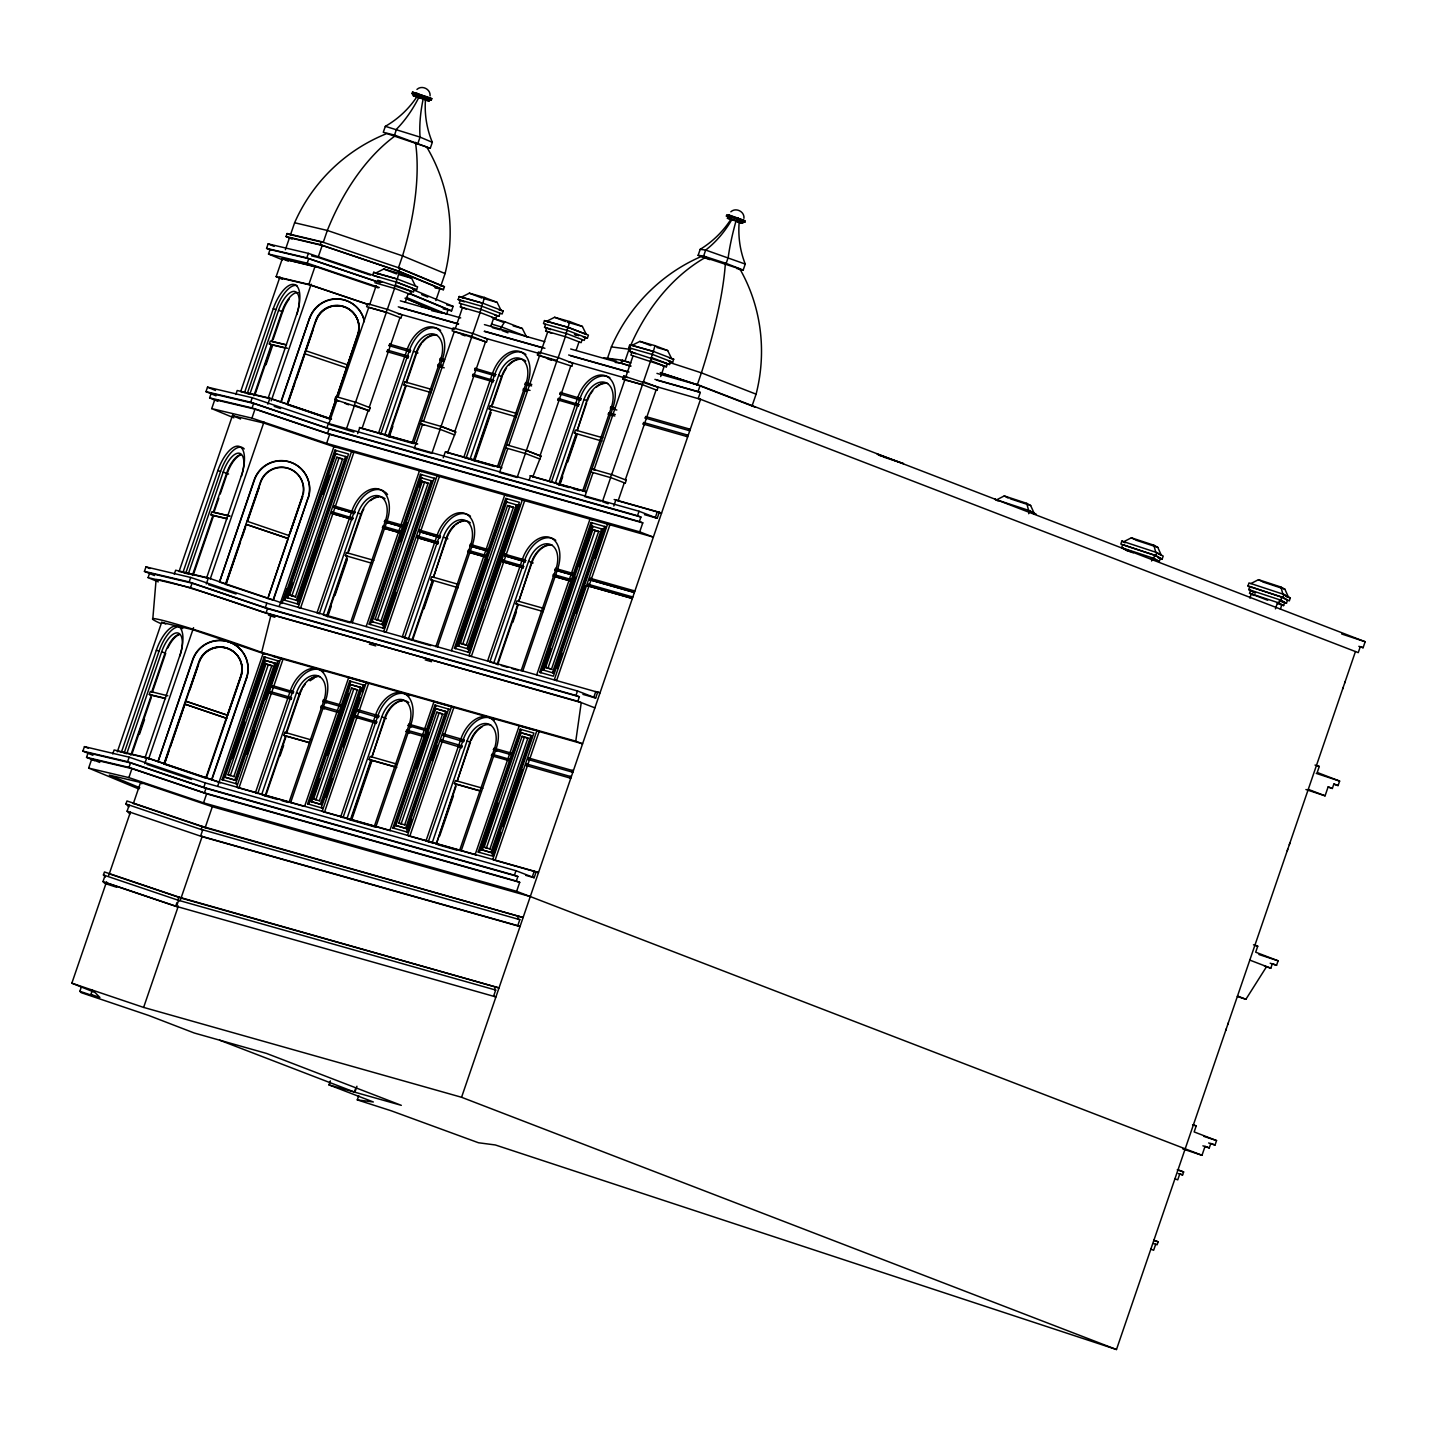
<?xml version="1.0" encoding="UTF-8"?>
<svg xmlns="http://www.w3.org/2000/svg" width="1437" height="1437" viewBox="0 0 1437 1437"><rect width="100%" height="100%" fill="white"/><g stroke="black" fill="none" stroke-linecap="round" stroke-linejoin="round"><path stroke-width="1.5" d="M152.771 619.311L156.04 580.314A95.093 4.311 18.9 0 1 262.432 611.839L581.249 702.603L575.77 741.169L582.578 743.809L537.474 731.056M575.77 741.169L261.642 652.38L271.036 614.91M398.839 273.264L397.295 279.119L375.793 273.03L383.787 269.006L398.839 273.264L411.575 278.167L415.491 286.125M484.395 297.441L482.85 303.297L461.331 297.208L469.342 293.184L484.395 297.441L497.13 302.345L501.028 310.302M568.118 327.402L569.663 321.547L554.61 317.29L546.599 321.313L568.118 327.402L586.314 334.408L582.398 326.45L569.663 321.547M654.949 345.652L653.386 351.49L631.885 345.419L639.878 341.395L654.949 345.652L667.684 350.556L671.582 358.514M92.92 755.287L82.897 751.12L84.442 746.629L129.15 757.191L205.311 782.914L515.973 870.714L534.151 877.72L536.217 871.738L538.48 872.618L495.514 860.476M154.46 575.554L144.436 571.387L145.981 566.897L190.69 577.458L266.851 603.181L577.494 690.981L595.69 697.987L597.738 692.005L600.019 692.885L280.61 602.354M215.999 395.822L205.976 391.654L207.521 387.146L252.229 397.726L328.39 423.448L639.034 511.249L657.23 518.254L659.278 512.273L661.559 513.135L618.593 500.992M86.543 757.353L88.088 752.862L130.533 762.903L205.976 788.374L517.841 876.534L516.296 881.025L204.431 792.865L129.007 767.394L86.543 757.353L94.716 760.766M148.083 577.62L149.61 573.129L192.073 583.171L267.516 608.641L579.38 696.801L577.836 701.292L265.971 613.132L190.546 587.661L148.083 577.62L158.304 581.877M209.622 397.887L211.149 393.397L253.613 403.42L329.055 428.909L640.92 517.051L639.375 521.559L327.51 433.399L252.086 407.928L209.622 397.887L217.795 401.282M88.645 768.094L91.717 759.113L131.935 768.615L206.641 793.835L519.709 882.336L516.637 891.317L203.551 802.834L128.863 777.597L88.645 768.094L138.922 789.003M211.724 408.629L214.796 399.648L255.014 409.132L329.702 434.369L642.788 522.87L639.699 531.852L326.63 443.35L251.924 418.131L211.724 408.629L233.836 417.826M270.605 250.038L266.581 248.367L268.126 243.877L308.344 253.361L379.817 277.503M282.604 259.881L268.503 254.026L270.048 249.535L308.757 258.678L376.584 281.58M292.106 239.081L286.035 236.548L287.077 233.548L321.277 241.632L399.953 268.216L444.428 286.699L443.404 289.699L434.854 287.687M112.751 753.958L114.116 749.97L146.825 757.694L219.089 782.105L536.217 871.738M174.29 574.225L175.655 570.22L208.365 577.961L282.083 603.001M235.83 394.492L237.195 390.487L269.887 398.211L331.534 419.029M282.245 279.191L276.155 276.658L282.317 258.696L315.026 266.42L378.182 287.903M285.388 249.697L289.502 237.716L322.193 245.44L397.42 270.857L439.956 288.532L435.842 300.513M290.525 234.716L294.621 222.735A168.506 167.644 -44.6 0 1 386.804 133.569L426.753 147.059A168.506 167.644 -44.6 0 1 445.075 273.551L440.979 285.55L398.444 267.857L402.558 255.876A168.506 70.611 -69.9 0 0 415.455 142.353M117.349 751.767L161.627 622.437L192.881 629.693L264.642 653.943M179.05 571.549L232.776 414.646M240.769 391.313L279.964 276.82M121.462 752.054L156.346 650.207A28.524 11.945 -69.9 0 1 177.272 626.011A28.524 11.945 -69.9 0 1 179.751 655.721L144.975 757.946M206.515 578.213L241.272 475.988A28.524 11.945 -69.9 0 0 238.811 446.278A28.524 11.945 -69.9 0 0 217.885 470.474L183.002 572.321L185.714 573.309L188.301 573.92L223.184 472.072A22.184 9.305 -69.9 0 1 239.458 453.248A22.184 9.305 -69.9 0 1 241.38 476.365M244.541 392.588L273.264 308.704A28.524 11.945 -69.9 0 1 294.19 284.508A28.524 11.945 -69.9 0 1 296.669 314.236L268.054 398.48M182.697 628.634A28.524 11.945 -69.9 0 0 159.04 651.195L124.175 753.042L126.779 753.653L161.645 651.805A22.184 9.305 -69.9 0 1 177.919 632.981A22.184 9.305 -69.9 0 1 179.841 656.098M185.714 573.309L220.579 471.462A28.524 11.945 -69.9 0 1 244.218 448.901M296.902 285.496A28.524 11.945 -69.9 0 0 275.958 309.691L247.254 393.576L249.84 394.187L278.562 310.302A22.184 9.305 -69.9 0 1 294.836 291.495A22.184 9.305 -69.9 0 1 296.758 314.613M152.017 695.472L149.304 694.484L150.346 691.484L167.86 695.813M193.744 573.579L213.556 515.739L210.844 514.751L211.868 511.752L230.082 516.063M255.301 393.792L272.006 344.988L269.312 344L270.336 341L286.52 344.826M82.897 751.12L127.606 761.682L129.15 757.191M151.693 691.987L165.021 653.045A22.184 9.305 -69.9 0 1 178.709 634.382M144.436 571.387L189.145 581.949L190.69 577.458M205.976 391.654L250.685 402.216L252.229 397.726M130.821 755.143L151.334 695.221L165.489 698.58M152.358 692.239L165.704 653.296L161.645 651.805M192.36 575.411L212.874 515.488L227.028 518.829M213.897 512.488L218.819 498.154M220.22 494.041L227.226 473.545A22.184 9.305 -69.9 0 1 240.913 454.9M253.9 395.66L271.342 344.736L285.496 348.095M273.048 339.743L282.622 311.793A22.184 9.305 -69.9 0 1 289.358 298.806M132.204 753.311L151.298 697.538M139.443 734.415L144.526 719.56M266.025 364.711L272.491 345.832M129.007 767.394L130.533 762.903M190.546 587.661L192.073 583.171M252.086 407.928L253.613 403.42M128.863 777.597L131.935 768.615M251.924 418.131L255.014 409.132M266.581 248.367L306.8 257.87L308.344 253.361M268.503 254.026L307.213 263.169L308.757 258.678M128.863 806.929L125.935 803.948L126.959 800.966L202.24 826.383L523.104 917.542L205.168 827.676L133.39 803.427M105.458 877.019L103.428 874.971L104.47 871.972L178.871 897.101L498.998 987.938L181.062 898.071L109.284 873.84M286.035 236.548L320.253 244.631L321.277 241.632M116.541 887.222L104.793 883.414L102.997 881.582L105.045 875.582M129.905 814.025L127.103 811.187L129.15 805.187M144.76 763.676L146.825 757.694M206.299 583.943L208.365 577.961M267.839 404.21L269.887 398.211M276.155 276.658L308.865 284.382L315.026 266.42M311.56 255.876L318.098 257.421L322.193 245.44M323.217 242.458L327.331 230.459A168.506 97.033 -72.9 0 1 395.48 135.617M92.363 990.219L90.926 994.422L99.907 997.458L95.04 992.518L71.85 983.177L106.572 881.761M108.745 875.42L130.444 812.049M133.336 803.588L140.575 782.464L212.335 806.714L530.271 896.58M148.55 759.149L193.564 627.682M210.251 578.913L263.977 422.011M271.234 400.815L311.164 284.185M246.661 678.084L246.445 677.869A28.524 28.381 -44.6 0 0 228.752 641.818A28.524 28.381 -44.6 0 0 192.612 659.691L157.962 761.754L192.845 659.906A28.524 28.381 -44.6 0 1 228.986 642.034A28.524 28.381 -44.6 0 1 246.661 678.084L211.796 779.95M302.506 496.627L288.029 538.444L246.176 524.307L225.878 584.446L273.335 600.199L307.985 498.136A28.524 28.381 -44.6 0 0 290.292 462.085A28.524 28.381 -44.6 0 0 254.151 479.94L219.502 582.021L225.483 584.051L260.366 482.203A22.184 22.076 -44.6 0 1 288.478 468.3A22.184 22.076 -44.6 0 1 302.219 496.34L302.668 496.789M280.826 402.055L309.53 318.188A28.524 28.381 -44.6 0 1 364.369 321.672M219.502 582.021L254.385 480.174A28.524 28.381 -44.6 0 1 290.525 462.301A28.524 28.381 -44.6 0 1 308.201 498.352M281.041 402.288L309.53 318.188M330.348 1080.893L328.983 1084.899L401.318 1105.34L266.581 1053.447L194.246 1033.005L148.765 1015.492L81.226 992.662L79.861 991.296L81.316 987.075M163.944 763.783L198.827 661.936A22.184 22.076 -44.6 0 1 226.938 648.033A22.184 22.076 -44.6 0 1 240.68 676.073L205.814 777.92M287.023 404.318L315.745 320.433A22.184 22.076 -44.6 0 1 343.856 306.53A22.184 22.076 -44.6 0 1 357.615 334.57L358.064 335.037M164.393 764.233L168.758 751.515M170.213 747.258L185.463 702.711M189.828 689.976L198.54 664.505M225.932 584.5L240.464 542.072M241.919 537.815L245.547 527.217M247.739 520.841L259.361 486.892M288.19 402.665L294.657 383.805M296.094 379.602L313.32 329.271M385.332 126.33L383.284 132.312L394.51 135.096L430.256 148.298L432.321 142.317A93.603 93.441 -23.4 0 1 425.46 99.836L416.802 96.89A93.603 93.441 -23.3 0 1 385.332 126.33L420.053 137.108L432.321 142.317M394.51 135.096L396.558 129.114A93.603 50.044 -72.7 0 0 418.868 97.411M414.521 94.662L412.006 93.585L412.527 92.094L431.801 98.65L431.28 100.159L428.208 99.387M413.227 95.686L413.73 94.177L417.52 95.111L416.999 96.62L413.227 95.686L419.065 97.86M412.006 93.585L416.604 94.734L417.125 93.243M417.359 97.429L417.862 95.938M429.555 99.566L429.034 101.057L424.921 99.315L425.424 97.806L431.28 100.159M426.771 96.513L426.25 98.021L416.604 94.734M412.311 288.621L416.568 289.825L417.592 286.825L397.133 278.958L373.674 272.311L372.65 275.311L396.271 282.101L414.467 289.106L413.425 292.106L395.247 285.101M418.005 143.089L420.053 137.108A93.603 43.433 -69.7 0 1 423.196 98.884M338.521 400.977L334.821 399.558L335.845 396.558L355.568 402.252L386.337 312.386L368.734 307.41L337.964 397.277M302.219 496.34L267.803 598.636M357.615 334.57L329.342 418.903M226.507 718.177L240.967 676.36A22.184 22.076 -44.6 0 0 227.208 648.321A22.184 22.076 -44.6 0 0 199.096 662.223L164.339 764.179L206.209 778.315L226.669 718.356L184.637 704.04L226.723 718.41M227.693 715.357L241.021 676.414A22.184 22.076 -44.6 0 0 227.28 648.374A22.184 22.076 -44.6 0 0 199.15 662.277L198.827 661.936M268.45 596.517L288.208 538.624L246.338 524.469M289.933 533.576L302.56 496.681M346.658 367.872L329.289 418.85L287.364 404.659L316.014 320.72A22.184 22.076 -44.6 0 1 344.144 306.817A22.184 22.076 -44.6 0 1 357.885 334.857L346.73 367.926L304.86 353.789M305.883 350.79L347.682 364.872L357.939 334.911A22.184 22.076 -44.6 0 0 344.197 306.871A22.184 22.076 -44.6 0 0 316.086 320.774L315.745 320.433M127.606 761.682L203.785 787.404L205.311 782.914M189.145 581.949L265.306 607.671L266.851 603.181M250.685 402.216L326.846 427.939L328.39 423.448M336.941 400.276L328.732 424.238L353.915 432.124M369.758 304.41L376.225 285.55M204.431 792.865L205.976 788.374M265.971 613.132L267.516 608.641M327.51 433.399L329.055 428.909M203.551 802.834L206.641 793.835M211.58 779.716L246.445 677.869M273.102 599.983L307.985 498.136M326.63 443.35L329.702 434.369M202.24 826.383L201.198 829.383L519.799 919.662L517.751 925.662L200.623 836.011L202.671 830.029L125.935 803.948M175.709 906.19L176.931 902.598M178.871 897.101L177.829 900.101L495.693 990.057L493.645 996.057L495.927 996.937L176.517 906.406L102.997 881.582M176.517 906.406L178.565 900.424M217.706 786.093L263.187 653.296L283.053 659.134L238.955 787.943L236.674 787.063L280.772 658.254M279.245 606.36L333.941 446.584L653.35 537.115L639.699 531.852M71.85 983.177L143.628 1007.409L178.35 906.011M180.505 899.67L202.222 836.28M205.114 827.838L212.335 806.714M281.886 603.576L286.969 588.757M264.121 656.835L265.252 657.266L223.202 780.093L222.052 779.662L264.121 656.835L278.94 661.146M283.592 599.912L334.875 450.14L348.562 454.002L297.279 603.791L298.429 604.223L283.592 599.912L284.742 600.361L336.024 450.571L334.875 450.14M225.034 777.219L265.037 660.391L274.826 663.14L275.958 663.589L235.955 780.417L225.034 777.219L235.955 780.417M286.574 597.469L335.809 453.697L346.73 456.894L297.495 600.684L286.574 597.469L287.723 597.918L292.789 583.117M443.404 289.699L398.929 271.216L399.953 268.216M232.722 758.538L245.08 722.416M250.182 707.561L265.45 662.942M323.199 494.31L329.702 475.27M397.133 278.958L396.109 281.939L416.568 289.825M374.823 282.73L394.528 288.424L387.361 309.386L367.638 303.71L366.615 306.692L386.176 312.224L387.2 309.224L401.983 314.919L400.959 317.918L399.971 317.649L369.201 407.515L370.189 407.785L369.165 410.784L334.821 399.558M396.271 282.101L394.367 288.262L410.299 294.387L411.323 291.388L377.805 280.287M272.15 665.906L268.252 664.81L230.297 775.639L228.016 774.777L265.971 663.93L271.844 665.582L233.89 776.429M289.555 595.026L336.743 457.235L342.599 458.888L295.429 596.696L289.555 595.026L295.753 597.02M346.335 429.214L354.544 405.252M291.837 595.906L339.006 458.116L342.922 459.211M234.824 779.968L274.826 663.14M277.79 660.697L235.74 783.524L236.889 783.955L222.052 779.662M247.038 754.317L255.014 731.02M265.881 699.262L278.203 663.265M299.147 602.121L320.092 540.941M357.705 433.597L359.753 427.597L362.034 428.477L368.177 410.497M271.252 693.586L270.12 693.155L270.641 691.646L288.298 696.765M273.317 687.587L272.168 687.155L272.689 685.665L293.597 691.915L292.106 693.137M349.317 518.523L331.66 513.422L332.181 511.913L353.071 518.182L351.58 519.404M351.364 512.524L333.707 507.423L334.228 505.932L355.137 512.183L353.646 513.404M388.188 352.083L387.038 351.652L387.559 350.161L405.216 355.262M390.235 346.101L389.086 345.652L389.607 344.161L407.264 349.263A28.524 18.25 -68.9 0 1 434.082 327.277A28.524 18.25 -68.9 0 1 442.452 359.214L413.73 443.099M405.306 302.057L408.18 293.669M331.66 513.422L349.155 518.362L349.676 516.853L353.071 518.182M333.707 507.423L351.203 512.362L351.724 510.871L355.137 512.183M407.264 349.263L378.542 433.148L380.823 434.028L409.527 350.143A28.524 18.25 -68.9 0 1 440.602 330.366M291.028 699.406L291.549 697.915L288.136 696.604L287.616 698.095L291.028 699.406L290.058 699.136M407.946 357.903L408.467 356.412L405.054 355.101L404.533 356.592L407.946 357.903L406.976 357.633M409.994 351.921L410.515 350.43L407.102 349.101L406.581 350.61L409.994 351.921L409.024 351.652M289.035 802.331L323.9 700.484A22.184 14.19 -68.9 0 0 317.397 675.641A22.184 14.19 -68.9 0 0 296.525 692.742L261.66 794.589L266.204 796.349M350.556 622.598L385.439 520.751A22.184 14.19 -68.9 0 0 378.937 495.909A22.184 14.19 -68.9 0 0 358.064 513.009L323.199 614.856L327.744 616.617L331.372 606.001M412.096 442.865L440.818 358.981A22.184 14.19 -68.9 0 0 434.315 334.156A22.184 14.19 -68.9 0 0 413.443 351.257L384.721 435.124L387.756 436.291M265.629 796.134L286.143 736.211L283.879 735.349L284.903 732.349L311.308 739.929M347.682 556.478L345.401 555.616L346.443 552.616L373.8 560.358M388.709 436.668L406.15 385.727L403.869 384.865L404.893 381.865L432.268 389.607M286.035 732.78L299.363 693.837A22.184 14.19 -68.9 0 1 320.235 676.737M347.574 553.047L360.903 514.105A22.184 14.19 -68.9 0 1 385.062 498.729M406.024 382.296L416.281 352.352A22.184 14.19 -68.9 0 1 437.153 335.252M286.61 732.996L299.938 694.053A22.184 14.19 -68.9 0 1 302.255 688.772M347.107 556.263L326.594 616.168L349.766 622.724M348.85 551.215L361.477 514.32A22.184 14.19 -68.9 0 1 363.795 509.039M405.575 385.511L388.134 436.435L413.407 443.584M406.599 382.529L416.856 352.568A22.184 14.19 -68.9 0 1 421.185 344.054M327.169 616.401L346.982 558.544M279.999 756.042L283.646 745.426M335.001 595.403L347.359 559.316M389.283 436.884L392.858 426.394M443.117 308.847L451.577 310.841L453.122 306.35L412.904 289.627M464.331 301.86L458.187 299.489L459.211 296.507L482.688 303.135L503.148 311.021L502.124 314.002L481.664 306.135L482.688 303.135M324.259 708.8L320.864 707.489L321.367 705.998L338.593 710.866L338.072 712.357M326.325 702.819L322.912 701.49L323.415 699.999L340.641 704.866M382.907 526.265L382.386 527.756L399.612 532.624L400.133 531.115L382.907 526.265L386.319 527.577M387.864 523.068L384.451 521.757L384.954 520.266L402.18 525.134M441.195 367.315L442.165 367.585L437.782 365.986L438.285 364.495L442.596 365.716M444.644 359.717L440.333 358.496L439.83 360.004L444.141 361.226M460.307 300.207L459.283 303.207L480.946 309.44L479.922 312.44L495.837 318.565L496.861 315.583M290.669 802.564L325.534 700.717A28.524 18.25 -68.9 0 0 317.164 668.78A28.524 18.25 -68.9 0 0 290.346 690.766L255.463 792.613L257.744 793.493L292.609 691.646A28.524 18.25 -68.9 0 1 323.684 671.869M352.209 622.832L387.074 520.984A28.524 18.25 -68.9 0 0 378.703 489.047A28.524 18.25 -68.9 0 0 351.885 511.033L317.002 612.88L319.283 613.761L354.149 511.913A28.524 18.25 -68.9 0 1 383.895 491.203M466.378 309.135L460.379 306.907L461.403 303.925M422.496 424.454L414.287 448.416L431.872 453.391L440.081 429.429L420.376 423.735L424.077 425.172M423.52 421.454L454.29 331.588L486.496 342.096L487.52 339.096L472.737 333.402L471.713 336.402L452.17 330.887L453.194 327.887L472.899 333.564L480.084 312.601L460.379 306.907M455.313 328.606L462.48 307.626M304.626 806.283L348.724 677.474L366.327 682.449L368.608 683.311L324.511 812.121L322.229 811.258L366.327 682.449M366.166 626.55L419.496 470.779L421.777 471.641M349.658 681.012L350.808 681.461L308.739 804.271L307.608 803.84L349.658 681.012L364.477 685.323L362.304 691.682M420.43 474.318L421.562 474.767L370.279 624.538L369.147 624.107L420.43 474.318L435.249 478.629L434.118 478.198L382.835 627.969L383.966 628.4L396.253 592.547M310.59 801.397L350.592 684.569L360.364 687.335L361.513 687.766L321.511 804.594L310.59 801.397L321.511 804.594M372.129 621.664L421.364 477.874L432.268 481.072L383.05 624.861L372.129 621.664L373.261 622.095M311.721 801.828L319.732 778.459M327.726 755.108L348.814 693.496M400.779 541.749L407.3 522.709M419.604 486.766L421.777 480.425M357.705 690.101L353.789 688.988L315.853 799.834L313.571 798.954L351.526 688.107L357.382 689.778L319.445 800.607M375.111 619.221L422.28 481.413L428.154 483.083L380.985 620.874L375.111 619.221L381.29 621.197M421.4 420.754L441.105 426.43L471.875 336.563M377.392 620.083L424.562 482.293L428.477 483.407M320.361 804.163L360.364 687.335M326.055 797.553L332.594 778.495M343.461 746.737L360.13 698.023M443.243 457.774L445.308 451.775L447.572 452.655L455.727 431.962L440.943 426.268L439.92 429.268L454.703 434.962M356.807 717.764L355.675 717.332L356.178 715.824L376.817 722.021L375.326 723.242M358.855 711.782L357.723 711.333L358.244 709.842L375.614 714.872A28.524 18.25 -68.9 0 1 402.432 692.885A28.524 18.25 -68.9 0 1 410.802 724.823M417.215 537.6L434.423 542.467L434.944 540.959L438.357 542.27L437.836 543.779L417.215 537.6L417.718 536.091L435.106 541.12M419.263 531.6L436.471 536.468L436.992 534.977L440.405 536.288L439.884 537.779L419.263 531.6L419.766 530.109L437.153 535.139A28.524 18.25 -68.9 0 1 463.971 513.153A28.524 18.25 -68.9 0 1 472.342 545.09L437.477 646.937M473.725 376.278L472.593 375.829L473.096 374.339L493.735 380.518L492.244 381.739M475.773 370.279L474.641 369.848L475.162 368.339L495.783 374.518L494.292 375.74M441.105 426.43L454.757 431.693L485.526 341.826M490.861 326.253L493.735 317.864M494.687 315.08L498.98 316.284L500.004 313.302M375.614 714.872L340.749 816.719L343.012 817.599L377.895 715.752A28.524 18.25 -68.9 0 1 408.952 695.957M437.153 535.139L402.27 636.986L411.503 640.13M404.551 637.866L439.417 536.019A28.524 18.25 -68.9 0 1 470.492 516.224M499.016 467.205L527.72 383.32A28.524 18.25 -68.9 0 0 519.368 351.382A28.524 18.25 -68.9 0 0 492.532 373.369L463.81 457.253L466.091 458.134L494.813 374.249A28.524 18.25 -68.9 0 1 525.87 354.472M378.344 717.512L378.865 716.021L375.452 714.71L374.949 716.201L378.344 717.512L357.723 711.333M374.303 826.437L409.168 724.589A22.184 14.19 -68.9 0 0 402.665 699.747A22.184 14.19 -68.9 0 0 381.793 716.847L346.928 818.695L349.963 819.862M408.467 638.962L443.332 537.115A22.184 14.19 -68.9 0 1 464.205 520.014A22.184 14.19 -68.9 0 1 470.707 544.857L435.842 646.704M466.091 458.134L470.007 459.229L498.711 375.362A22.184 14.19 -68.9 0 1 519.583 358.262A22.184 14.19 -68.9 0 1 526.086 383.086L497.382 466.971M350.897 820.24L371.411 760.317L369.147 759.454L370.171 756.455L396.576 764.035M412.437 640.507L432.95 580.584L430.687 579.704L431.711 576.722L458.116 584.302M491.418 409.832L489.137 408.97L490.161 405.97L517.536 413.712M491.31 406.402L501.567 376.44A22.184 14.19 -68.9 0 1 525.726 361.064M411.88 640.273L432.393 580.368M473.42 460.541L490.843 409.617M492.55 404.623L502.124 376.674L498.711 375.362M473.976 460.756L490.682 411.952M352.209 818.336L371.824 761.035M423.915 608.893L433.345 581.302M474.551 460.99L491.059 412.76M583.135 336.905L587.392 338.108L588.416 335.108L567.956 327.241L544.497 320.595L543.473 323.594L567.094 330.384L565.19 336.545L581.123 342.671L582.147 339.671M409.545 732.906L406.132 731.595L406.635 730.086L423.861 734.954M411.593 726.906L408.18 725.595L408.701 724.104L427.04 729.403M471.085 553.173L467.672 551.862L468.175 550.353L485.401 555.221M530.019 390.415L523.571 388.601L523.05 390.092L527.361 391.313M528.511 385.421L525.098 384.11L525.619 382.601L531.78 384.469M550.622 329.648L544.551 327.313L545.575 324.313M375.937 826.67L410.084 726.942M541.138 356.412L537.438 354.975L538.462 351.993L558.185 357.669L565.352 336.707L545.647 331.013L546.671 328.013M507.764 448.56L499.555 472.522L517.158 477.497L525.349 453.535L505.644 447.841M508.788 445.56L539.558 355.693L571.782 366.201L572.806 363.202L558.023 357.508L526.391 450.535L506.668 444.841M540.581 352.694L547.766 331.731M389.894 830.388L434.01 701.579L451.595 706.555L453.876 707.417L409.779 836.226L407.497 835.364L451.595 706.555M451.434 650.656L504.764 494.885L507.045 495.747M434.926 705.118L436.076 705.567L394.025 828.377L392.876 827.946L434.926 705.118L449.763 709.429M454.415 648.213L505.698 498.423L519.386 502.285L468.103 652.075L469.252 652.506L454.415 648.213L455.565 648.644L506.83 498.855L505.698 498.423M395.858 825.503L435.86 708.675L445.632 711.441L446.781 711.872L406.779 828.7L395.858 825.503L406.779 828.7M457.397 645.77L506.632 501.98L517.536 505.177L468.318 648.967L457.397 645.77L458.547 646.201L488.221 559.496M416.64 768.579L428.998 732.475M567.956 327.241L566.932 330.223L587.392 338.108M442.973 714.189L439.075 713.093L401.121 823.922L398.839 823.06L436.794 712.213L442.65 713.884L404.713 824.712M460.379 643.327L507.566 505.519L513.422 507.171L466.253 644.979L460.379 643.327L468.516 645.86M462.66 644.189L509.83 506.399L513.745 507.495M405.647 828.251L445.632 711.441M448.613 708.998L406.563 831.807L407.713 832.239L392.876 827.946M408.431 830.137L412.06 819.539M432.357 760.245L437.441 745.426M469.971 650.404L483.694 610.312M487.305 599.768L519.799 504.836M529.211 479.886L530.576 475.881L532.84 476.761L541.013 456.068L526.229 450.374L525.206 453.373L539.971 459.068M442.075 741.869L440.943 741.438L441.464 739.929L458.834 744.959M444.141 735.888L442.991 735.439L443.512 733.948L460.882 738.977A28.524 18.25 -68.9 0 1 487.718 716.991A28.524 18.25 -68.9 0 1 496.088 748.928L461.205 850.776M502.483 561.705L519.691 566.573L520.212 565.064L523.625 566.376L523.104 567.884L502.483 561.705L502.986 560.196L520.374 565.226M504.531 555.706L521.757 560.574L522.26 559.083L525.673 560.394L525.17 561.885L504.531 555.706L505.052 554.215L522.421 559.244A28.524 18.25 -68.9 0 1 549.257 537.258A28.524 18.25 -68.9 0 1 557.61 569.178L522.745 671.043M558.993 400.366L557.861 399.935L558.382 398.444L579.003 404.623L577.512 405.845M559.909 393.954L560.43 392.445L581.051 398.624L580.548 400.133L559.909 393.954L561.059 394.385M526.391 450.535L540.025 455.798L570.794 365.932L571.782 366.201M576.129 350.341L579.003 341.952M585.29 337.39L584.248 340.389L566.07 333.384M584.284 491.292L613.006 407.425A28.524 18.25 -68.9 0 0 604.636 375.488A28.524 18.25 -68.9 0 0 577.8 397.474L577.135 398.803L580.548 400.133M460.882 738.977L426.017 840.825L428.28 841.705L432.196 842.8L467.061 740.953A22.184 14.19 -68.9 0 1 487.933 723.853A22.184 14.19 -68.9 0 1 494.436 748.695L459.571 850.542M487.556 661.092L522.421 559.244M577.8 397.474L549.096 481.359L551.359 482.221L580.081 398.354A28.524 18.25 -68.9 0 1 609.827 377.644M428.28 841.705L463.163 739.839A28.524 18.25 -68.9 0 1 494.22 720.063M555.76 540.33A28.524 18.25 -68.9 0 0 524.703 560.107L489.819 661.972L493.735 663.068L528.6 561.22A22.184 14.19 -68.9 0 1 549.473 544.12A22.184 14.19 -68.9 0 1 555.975 568.962L521.11 670.81M461.564 747.617L462.085 746.108L458.672 744.797L458.169 746.306L461.564 747.617L440.943 741.438M463.63 741.618L464.133 740.127L460.72 738.816L460.217 740.306L463.63 741.618L442.991 735.439M555.275 483.335L583.997 399.45A22.184 14.19 -68.9 0 1 604.851 382.35A22.184 14.19 -68.9 0 1 611.372 407.192L582.65 491.077M456.697 784.422L454.415 783.542L455.439 780.56L482.814 788.284M498.423 662.529L518.236 604.69L515.955 603.809L516.979 600.81L544.354 608.552M559.244 484.862L576.686 433.938L574.405 433.058L575.447 430.076L602.822 437.8M497.148 664.379L517.661 604.474M576.111 433.723L558.688 484.646L569.214 487.628M586.709 402.773L577.153 430.723L586.835 400.546A22.184 14.19 -68.9 0 1 607.707 383.445M436.884 842.262L455.978 786.488M439.65 836.065L453.463 795.757M512.811 622.383L516.44 611.767M560.538 482.994L562.693 476.689M567.723 462.013L577.045 434.764M354.4 1092.084L355.765 1088.078M356.933 1086.228L354.885 1092.21L219.663 1040.19M607.294 358.873L611.39 346.892A168.506 160.693 -62.8 0 1 701.454 256.415L739.875 268.97A168.506 160.693 -62.8 0 1 756.096 394.169L751.982 406.15M1355.45 651.554L1116.477 1349.523L495.334 1144.966L478.485 1142.756L391.349 1110.837L357.274 1099.88L358.729 1095.659M615.252 362.411L621.413 363.22L622.437 360.22L630.861 362.968M620.533 360.615L624.951 361.208L629.065 349.209A168.506 123.816 -73.9 0 1 706.142 257.025M496.861 751.012L493.448 749.701L493.969 748.21L511.177 753.078M570.669 579.327L553.443 574.459L552.94 575.968L570.148 580.835M558.4 571.279L554.987 569.968L555.508 568.477L572.716 573.345M611.731 415.509L608.318 414.197L608.839 412.706L615.287 414.521M635.89 353.753L629.819 351.418L630.861 348.419M626.406 380.5L622.706 379.081L623.73 376.081L655.146 386.284M631.939 352.119L630.915 355.119L664.271 366.058L660.679 376.548M593.032 472.665L584.823 496.627L600.468 501.046M594.056 469.665L624.826 379.799L642.429 384.775L611.659 474.641L591.936 468.947L595.636 470.384M625.849 376.799L633.034 355.837M475.18 854.494L519.278 725.667L536.881 730.643L539.144 731.523L495.047 860.332L492.765 859.452L536.881 730.643M536.72 674.743L590.05 518.973L592.313 519.853M478.162 852.033L520.212 729.224L533.899 733.086L491.849 855.913L478.162 852.033L479.293 852.482L521.344 729.655L520.212 729.224M590.966 522.529L592.116 522.96L540.833 672.75L539.701 672.3L590.966 522.529L605.803 526.84L594.972 558.472M481.144 849.59L521.128 732.78L530.918 735.528L532.049 735.978L492.047 852.806L481.144 849.59L492.047 852.806M542.665 669.858L591.9 526.068L602.822 529.283L553.586 673.073L542.665 669.858L543.815 670.307L551.054 649.165M482.275 850.039L498.28 803.301M560.466 621.664L575.662 577.261M579.291 566.699L593.032 526.517L591.9 526.068M652.362 354.49L628.741 347.7L629.765 344.7L653.224 351.329L651.338 357.49L669.534 364.495L670.558 361.495M622.706 379.081L642.267 384.613L643.291 381.613L658.074 387.307L657.05 390.307L656.062 390.02L625.293 479.904L626.281 480.174L625.257 483.173L624.269 482.886L618.126 500.866L615.844 499.986L613.797 505.986M651.5 357.651L650.476 360.651L666.391 366.776L667.415 363.777L629.819 351.418M528.241 738.295L524.343 737.199L486.389 848.028L484.125 847.147L522.062 736.319L527.936 737.971L489.981 848.818M545.647 667.415L592.834 529.624L598.69 531.277L551.521 669.085L545.647 667.415L551.844 669.408M643.453 381.775L650.638 360.813M547.928 668.295L595.116 530.504L599.013 531.6M490.915 852.357L530.918 735.528M709.752 259.648L698.131 255.337L700.178 249.337A93.603 89.256 -62.8 0 0 730.876 219.394L739.175 222.106A93.603 89.256 -62.9 0 0 745.246 264.067L743.198 270.048L739.534 269.563M492.981 856.344L500.956 833.047M503.13 826.706L522.709 769.531M557.412 668.169L562.46 653.404M576.183 613.33L585.577 585.901M526.211 765.544L526.732 764.035L571.297 776.752L570.166 776.321L569.645 777.812L570.794 778.243L526.211 765.544L527.361 765.975M528.259 759.544L528.78 758.053L573.345 770.771L572.213 770.322L571.71 771.831L572.842 772.262L528.259 759.544L529.409 759.975M587.751 585.793L588.272 584.302L632.837 597.02L631.705 596.589L631.184 598.079L587.751 585.793L632.334 598.51L631.184 598.079M589.799 579.812L590.32 578.321L634.885 591.02L633.753 590.589L633.232 592.08L589.799 579.812L634.382 592.529L633.232 592.08M643.129 424.041L643.65 422.55L688.215 435.249L687.084 434.818L686.581 436.309L687.712 436.758L643.129 424.041L644.279 424.472M646.327 418.49L645.195 418.041L645.698 416.55L690.281 429.268M698.131 255.337L703.627 256.055L705.675 250.056A93.603 68.778 -73.9 0 0 731.882 219.52M668.403 361.01L672.66 362.214L673.702 359.214L653.224 351.329M727.427 218.28L727.948 216.771L729.798 217.023L729.295 218.514L727.427 218.28L730.301 219.394M729.062 215.029L726.799 214.742L726.278 216.233L728.541 216.52L729.062 215.029L745.3 220.777L744.779 222.268L742.516 221.981M743.127 221.729L742.606 223.22L736.876 220.993L737.379 219.502L744.779 222.268M738.313 218.047L737.792 219.556L728.541 216.52M203.785 787.404L514.428 875.223L515.973 870.714M265.306 607.671L575.968 695.472L577.494 690.981M326.846 427.939L637.507 515.739L639.034 511.249M743.198 270.048L726.17 263.402L728.218 257.421A93.603 20.513 -70.5 0 1 736.031 220.885M736.965 221.747L740.756 222.986L741.276 221.496M755.305 407.228L697.304 384.829L701.4 372.848A168.506 36.877 -70.5 0 0 725.362 263.312M518.541 915.8L517.518 918.782L519.799 919.662M654.895 379.368L698.041 391.565L700.088 385.583L1365.15 641.728L1363.102 647.728L1358.827 646.309M532.193 877.181L534.259 871.181M593.732 697.448L595.798 691.448M655.272 517.697L657.32 511.716M495.585 986.626L494.562 989.626L495.693 990.057M698.041 391.565L700.304 392.445L698.256 398.426L1358.252 652.632L1360.3 646.65L1363.102 647.728M689.131 428.837L688.628 430.328L689.76 430.759L645.195 418.041M143.628 1007.409L461.564 1097.275L700.537 399.306L655.056 386.23M1028.694 513.71L1029.718 510.71L994.745 499.196L997.925 500.956M1121.866 541.066L1120.842 544.066L1155.815 555.58L1162.174 559.083L1163.198 556.083L1156.857 552.58L1121.866 541.066L1125.045 542.809M1127.273 550.838L1121.632 547.731L1122.656 544.731L1154.719 555.293L1160.36 558.4L1159.336 561.4L1151.288 558.67M1151.558 561.005L1152.582 558.005L1157.521 560.717M1159.336 561.4L1153.695 558.292L1154.719 555.293M1155.815 555.58L1156.857 552.58M1247.963 585.919L1248.987 582.937L1283.977 594.451L1290.318 597.954L1289.294 600.935L1282.954 597.451L1247.963 585.919L1251.142 587.679M1254.393 592.709L1248.753 589.601L1249.777 586.601L1281.84 597.163L1287.48 600.271L1286.456 603.271L1280.439 601.277M1267.685 600.253L1249.543 593.265L1250.567 590.266M1249.903 598.133L1251.34 593.93L1254.178 595.493M1275.427 608.875L1277.583 602.57L1281.822 604.905L1280.385 609.108M1283.618 605.588L1278.679 602.857L1279.72 599.876L1284.642 602.588L1283.618 605.588L1277.385 603.522M1286.456 603.271L1280.816 600.163L1281.84 597.163M1282.954 597.451L1283.977 594.451M1153.588 1243.58L1155.689 1244.262L1153.642 1250.262L1150.839 1249.166M1193.393 1124.866L1196.195 1125.943L1194.147 1131.925L1216.546 1140.565L1215.019 1145.055L1208.625 1142.954M1254.932 945.115L1257.734 946.193L1255.687 952.192L1278.086 960.814L1276.559 965.323L1270.164 963.203M1316.472 765.382L1319.274 766.46L1317.226 772.459L1339.625 781.081L1338.081 785.572L1333.823 784.171M1153.911 1240.185L1158.114 1241.802L1157.09 1244.801L1155.689 1244.262M1178.34 1173.544L1182.597 1174.945L1183.621 1171.945L1178.017 1169.79M1182.867 1148.989L1201.997 1155.294L1205.068 1146.313L1209.271 1147.929L1210.816 1143.439L1215.019 1145.055M1305.928 789.524L1325.076 795.829L1328.147 786.829L1332.35 788.464L1333.895 783.955L1338.081 785.572M1264.434 966.095L1270.811 968.197L1272.356 963.688L1276.559 965.323M1237.383 996.488L1245.897 999.29L1266.608 966.58M526.391 336.599L522.332 328.516L504.818 321.762L501.369 326.971L491.436 324.043M416.946 89.417C421.831 84.783 430.831 89.112 430.058 95.902M730.84 211.796C735.726 207.162 744.707 211.49 743.953 218.28M996.559 499.878L1004.265 495.927L1026.701 503.327L1030.652 505.501L1034.263 513.548L1030.509 511.464M1123.68 541.731L1131.386 537.797L1153.839 545.198L1157.791 547.371L1161.383 555.4L1155.743 552.293L1153.839 545.198M1250.801 583.602L1258.507 579.668L1280.96 587.05L1284.912 589.224L1288.504 597.271L1282.864 594.164L1280.96 587.05M743.342 220.328L728.559 215.209L729.655 215.766M738.151 221.981L739.175 222.106M740.756 222.986L742.606 223.22M700.178 249.337L705.675 250.056L745.246 264.067M736.75 268.557L739.875 268.97M611.39 346.892L629.065 349.209M603.971 357.795L622.437 360.22M609.504 359.178L616.114 360.04M357.274 1099.88L373.351 1101.981L328.983 1084.899M414.862 92.794L429.645 97.932L428.747 97.806M294.621 222.735L327.331 230.459L402.558 255.876L445.075 273.551M292.699 235.237L321.044 241.937M440.153 285.694L444.428 286.699M435.591 287.508L439.956 288.532M316.966 267.228L282.317 258.696L288.388 261.211M446.763 304.86L453.122 306.35M421.005 306.368L432.771 309.512L426.232 307.967M431.531 310.608L442.291 313.158M279.622 277.826L310.823 285.191L367.818 304.446M285.837 344.844L271.683 341.503L281.939 311.542A22.184 9.305 -69.9 0 1 298.213 292.717M269.312 344L287.508 348.293M240.644 391.654L269.761 398.534M229.399 516.063L213.233 512.255L226.561 473.312A22.184 9.305 -69.9 0 1 240.23 454.649M210.844 514.751L227.028 518.577M179.104 571.387L208.221 578.267M149.304 694.484L165.489 698.31M117.565 751.138L148.765 758.502L220.544 782.752M428.729 97.896L431.801 98.65M425.262 100.123L429.034 101.057M426.52 147.364L430.256 148.298M398.678 274.521L411.575 278.167M484.233 298.698L497.13 302.345M567.346 322.193L582.398 326.45M656.925 347.52L667.684 350.556M498.89 309.799L503.148 311.021M669.426 358.011L673.702 359.214M458.187 299.489L481.826 306.297L480.784 309.278L498.98 316.284M574.531 334.354L578.824 335.575L574.602 334.498M544.551 327.313L566.232 333.546M665.223 363.274L669.534 364.495M491.939 317.469L495.837 318.565M662.475 365.681L666.391 366.776M504.818 321.762L493.879 318.673L503.597 322.409M513.207 325.93L522.332 328.516M400.312 300.836L460.702 317.918M484.431 324.618L544.803 341.683M570.687 348.993L631.077 366.076M656.96 373.386L700.088 385.583M492.37 327.6L500.184 329.809L501.208 326.81L528.493 337.318M398.265 306.835L458.654 323.9M484.52 331.211L544.91 348.293M568.639 354.993L629.029 372.057M400.043 307.572L458.367 324.061M484.287 331.39L542.611 347.862M570.687 355.801L626.855 371.68M657.104 380.23L700.304 392.445M397.995 313.553L454.146 329.432M484.395 337.982L540.563 353.861M568.639 361.801L625.346 378.057M537.438 354.975L556.999 360.507M615.198 407.928L610.887 406.707L610.366 408.216L616.832 410.03M409.527 350.143L410.515 350.43M580.081 398.354L581.051 398.624M389.086 345.652L406.743 350.772M474.641 369.848L492.029 374.877M525.098 384.11L531.564 385.924M407.479 356.142L408.467 356.412M387.038 351.652L404.695 356.753M437.782 365.986L444.231 367.818M472.593 375.829L489.963 380.859M557.861 399.935L575.249 404.965M608.318 414.197L614.785 416.029M403.869 384.865L431.244 392.588M489.137 408.97L516.117 416.766M574.405 433.058L601.959 441.087M454.757 431.693L455.727 431.962M540.025 455.798L541.013 456.068M590.912 471.947L610.635 477.641L602.426 501.603L608.102 503.794M359.43 427.507L417.718 443.979M445.775 451.919L501.908 467.779M529.966 475.719L586.08 491.58M614.156 499.519L659.278 512.273M360.813 428.136L416.658 443.925M446.727 452.421L500.435 467.6M532.66 476.707L586.368 491.885M475.521 461.133L494.472 466.504M573.417 488.814L579.74 490.592M644.477 514.662L657.23 518.254M488.58 549.67L470.222 544.372L469.719 545.862L486.927 550.73M439.417 536.019L440.405 536.288M524.703 560.107L525.673 560.394M384.451 521.757L401.659 526.625M554.987 569.968L572.213 574.836M386.553 522.475L400.761 526.499M471.839 546.581L486.047 550.605M524.182 561.616L525.17 561.885M557.107 570.687L571.315 574.692M437.369 542L438.357 542.27M522.637 566.106L523.625 566.376M467.672 551.862L484.88 556.73M384.505 528.475L398.714 532.48M469.773 552.58L483.982 556.586M555.059 576.668L569.268 580.692M345.401 555.616L372.381 563.412M430.687 579.704L458.223 587.733M515.955 603.809L543.33 611.551M369.147 624.107L383.966 628.4M539.701 672.3L553.371 676.18L604.654 526.391L605.803 526.84M413.982 640.866L430.831 645.644M501.351 665.565L507.674 667.361M511.877 668.546L518.2 670.343M582.937 694.394L595.69 697.987M369.327 644.099L375.775 645.914M425.172 659.888L431.621 661.703M273.246 656.368L533.289 729.87M275.958 663.589L265.037 660.391M361.513 687.766L350.592 684.569M446.781 711.872L435.86 708.675M532.049 735.978L521.128 732.78M377.895 715.752L378.865 716.021M463.163 739.839L464.133 740.127M272.168 687.155L289.825 692.257M322.912 701.49L340.12 706.357M408.18 725.595L425.406 730.463M493.448 749.701L510.674 754.569M510.261 759.508L491.921 754.191L491.4 755.7L508.626 760.568M290.561 697.628L291.549 697.915M461.115 745.839L462.085 746.108M270.12 693.155L287.777 698.256M320.864 707.489L337.174 712.213M355.675 717.332L373.045 722.362M406.132 731.595L423.34 736.462M283.879 735.349L309.135 742.48M369.147 759.454L396.522 767.178M454.415 783.542L479.689 790.691M308.739 742.552L285.586 735.995L265.073 795.918L277.7 799.475M396.684 767.466L370.854 760.101L350.341 820.006L375.614 827.155M481.395 791.356L456.122 784.207L436.183 844.345M228.016 774.777L234.213 776.752M313.571 798.954L319.75 800.93M398.839 823.06L405.036 825.036M484.125 847.147L490.304 849.141M307.608 803.84L322.427 808.151L321.295 807.702L363.345 684.892L364.477 685.323M237.734 787.602L304.321 806.426M323.666 811.887L390.253 830.712M409.581 836.172L476.186 854.997M281.903 800.678L288.226 802.457M437.71 844.705L456.661 850.075M525.726 875.349L534.151 877.72M729.295 218.514L736.876 220.993M703.627 256.055L726.17 263.402M669.48 362.429L701.4 372.848L756.096 394.169M660.284 372.578L698.113 384.936M624.951 361.208L629.208 362.591M661.128 373.009L697.304 384.829M621.413 363.22L629.819 365.968M883.126 456.912L903.532 463.63L877.145 454.074L881.097 456.248M1010.247 498.783L1030.652 505.501M1135.338 539.971L1157.791 547.371M1262.458 581.841L1284.912 589.224M1031.964 512.865L1036.077 514.212L1029.718 510.71M1286.205 596.589L1290.318 597.954M1158.06 557.718L1162.174 559.083M1121.632 547.731L1153.695 558.292M1248.753 589.601L1280.816 600.163M1129.284 551.503L1133.29 552.814M1249.543 593.265L1278.679 602.857M1341.709 634.004L1365.15 641.728M1315.017 765.059L1319.274 766.46M1316.202 773.375L1339.625 781.081M1328.093 787.045L1332.35 788.464M1253.477 944.792L1257.734 946.193M1258.92 954.509L1278.086 960.814M1192.602 1124.758L1196.195 1125.943M1203.775 1136.344L1216.546 1140.565M1202.895 1145.828L1209.271 1147.929M1177.226 1169.844L1183.621 1171.945M1153.857 1240.4L1158.114 1241.802M320.253 244.631L398.929 271.216M318.098 257.421L370.333 275.078M306.8 257.87L380.374 282.712M307.213 263.169L379.296 287.508M308.865 284.382L369.471 304.86M271.844 399.037L330.959 418.993M274.216 406.366L280.592 408.521M335.414 447.23L263.636 422.999L232.435 415.616L240.554 418.993M289.232 535.624L247.2 521.308L260.636 482.473A22.184 22.076 -44.6 0 1 287.885 468.354A22.184 22.076 -44.6 0 1 303.117 494.831M208.437 584.661L236.063 594.002M268.503 615.144L274.844 617.281M227.531 715.195L185.876 701.274M185.768 701.166L225.591 714.656M146.897 764.394L191.534 779.483M127.103 811.187L202.078 836.657L520.014 926.542L517.751 925.662M103.428 874.971L179.715 900.748M177.972 907.052L106.212 882.821L107.559 884.186M79.861 991.296L91.824 995.338L90.926 994.422M417.035 95.722L424.741 98.345M416.999 96.62L424.921 99.315M261.642 652.38L248.457 647.656A85.501 3.88 18.9 0 0 169.44 622.185A85.501 3.88 18.9 0 0 160.315 623.335M278.562 310.302L282.622 311.793M273.264 308.704L275.958 309.691M223.184 472.072L228.591 474.048M217.885 470.474L220.579 471.462M156.346 650.207L159.04 651.195M639.878 341.395L650.799 345.599M652.2 354.328L672.66 362.214M554.61 317.29L565.531 321.493M544.497 320.595L548.593 322.175M469.342 293.184L482.078 298.088M459.211 296.507L463.307 298.07M545.647 331.013L551.61 333.312M383.787 269.006L396.522 273.91M373.674 272.311L377.769 273.892M377.769 280.574L381.811 282.137M623.73 376.081L627.43 377.518M502.124 330.564L507.979 332.809M642.267 384.613L657.05 390.307M547.353 358.693L551.251 360.202M471.713 336.402L486.496 342.096M461.403 334.444L465.103 335.863M386.176 312.224L400.959 317.918M645.698 416.55L646.83 416.981M583.997 399.45L587.41 400.779A22.184 14.19 -68.9 0 1 589.727 395.48M643.65 422.55L644.782 422.981M560.43 392.445L561.562 392.894M579.003 404.623L575.59 403.312L575.087 404.803L578.5 406.114M495.783 374.518L492.37 373.207L491.867 374.716L495.28 376.027M558.382 398.444L559.514 398.875M475.162 368.339L476.294 368.788M523.571 388.601L526.966 389.912M440.333 358.496L443.746 359.825M493.735 380.518L490.322 379.206L489.801 380.697L493.214 382.008M413.443 351.257L417.987 352.999M473.096 374.339L474.246 374.77M389.607 344.161L390.738 344.593M438.285 364.495L441.698 365.806M387.559 350.161L388.691 350.592M490.161 405.97L492.442 406.851M404.893 381.865L407.174 382.745M626.281 480.174L611.497 474.479L610.474 477.479L625.257 483.173M370.189 407.785L355.406 402.091L354.382 405.09L369.165 410.784M556.784 483.91L559.819 485.077M637.507 515.739L640.92 517.051M344.736 403.276L348.634 404.785M639.375 521.559L642.788 522.87M470.007 459.229L473.024 460.397M1308.263 789.344L1325.076 795.829M602.822 529.283L601.672 528.834L552.455 672.624L553.586 673.073M592.834 529.624L595.116 530.504M517.536 505.177L516.404 504.728L467.169 648.518L468.318 648.967M506.632 501.98L507.764 502.411M507.566 505.519L509.83 506.399M432.268 481.072L431.136 480.641L381.901 624.43L383.05 624.861M421.364 477.874L422.496 478.305M333.941 446.584L336.222 447.464M422.28 481.413L424.562 482.293M346.73 456.894L345.581 456.445L296.363 600.235L297.495 600.684M335.809 453.697L336.941 454.128M336.743 457.235L339.006 458.116M590.32 578.321L591.451 578.752M555.508 568.477L558.921 569.788M528.6 561.22L533.163 562.963M588.272 584.302L589.404 584.733M505.052 554.215L506.183 554.646M553.443 574.459L556.855 575.77M443.332 537.115L447.877 538.875M502.986 560.196L504.136 560.646M519.691 566.573L523.104 567.884M436.471 536.468L439.884 537.779M419.766 530.109L420.915 530.54M358.064 513.009L361.477 514.32M434.423 542.467L437.836 543.779M417.718 536.091L418.868 536.54M334.228 505.932L335.36 506.363M351.203 512.362L354.616 513.674M332.181 511.913L333.312 512.362M349.155 518.362L352.568 519.673M346.443 552.616L348.706 553.496M495.244 663.66L498.28 664.828M575.968 695.472L579.38 696.801M577.836 701.292L594.882 707.848M1249.813 960.096L1270.811 968.197M1237.508 996.039L1245.897 999.29M434.01 701.579L436.273 702.442M522.062 736.319L524.343 737.199M348.724 677.474L351.005 678.336M436.794 712.213L439.075 713.093M263.187 653.296L265.45 654.158M351.526 688.107L353.789 688.988M528.78 758.053L529.912 758.485M467.061 740.953L470.474 742.264L457.146 781.207L469.917 742.049A22.184 14.19 -68.9 0 1 490.771 724.949M526.732 764.035L527.864 764.484M265.971 663.93L268.252 664.81M443.512 733.948L444.644 734.379M381.793 716.847L386.337 718.608M441.464 739.929L442.596 740.378M358.244 709.842L359.376 710.273M323.415 699.999L326.828 701.31M376.817 722.021L373.404 720.691L372.884 722.2L376.296 723.512M296.525 692.742L299.938 694.053M293.597 691.915L290.184 690.604L289.663 692.095L293.076 693.424M356.178 715.824L357.328 716.273M272.689 685.665L273.82 686.096M321.367 705.998L324.78 707.309M270.641 691.646L271.773 692.095M284.903 732.349L287.166 733.229M514.428 875.223L517.841 876.534M516.296 881.025L519.709 882.336M516.637 891.317L1201.997 1155.294M1182.597 1174.945L1179.795 1173.867L1177.747 1179.849L1174.945 1178.771M461.564 1097.275L1116.477 1349.523M287.077 233.548L291.118 235.237M421.67 294.621L427.741 297.154M409.347 293.292L451.577 310.841M409.868 293.777L448.128 309.673L446.584 314.164L406.312 297.423M406.437 298.555L432.771 309.512M404.983 298.213L429.322 308.344M268.126 243.877L274.162 246.374M207.521 387.146L215.532 390.487M145.981 566.897L149.987 568.549M161.662 622.311L165.722 623.999M84.442 746.629L88.447 748.282M91.717 759.113L99.764 762.454M139.784 787.745L109.356 775.1L140.575 782.464L141.922 783.83M412.527 92.094L415.042 93.154M1258.507 579.668L1261.147 581.105M1252.202 591.182L1255.507 592.996M1131.386 537.797L1134.027 539.252M1123.447 548.395L1128.368 551.125M1345.194 681.515L1344.673 683.006M1004.265 495.927L1008.217 498.1M1343.146 687.497L1342.625 689.006M1289.815 843.268L1289.294 844.776M1287.75 849.267L1287.247 850.758M1228.276 1023L1227.755 1024.509M1226.21 1029L1225.707 1030.491M1026.701 503.327L1028.623 510.44M309.763 318.421A28.524 28.381 -44.6 0 1 364.19 320.092M310.158 680.797A22.184 14.19 -68.9 0 1 314.128 678.282M385.224 492.119A28.524 18.25 -68.9 0 1 387.559 494.562M167.86 647.925A22.184 9.305 -69.9 0 1 179.374 634.633M303.207 687.12A22.184 14.19 -68.9 0 1 305.363 684.102M309.027 680.366A22.184 14.19 -68.9 0 1 317.02 676.665M471.156 740.468A22.184 14.19 -68.9 0 1 482.203 726.745M502.806 374.859A22.184 14.19 -68.9 0 1 506.453 368.159M508.716 365.339A22.184 14.19 -68.9 0 1 519.206 359.286M470.348 522.834A22.184 14.19 -68.9 0 0 446.171 538.21L433.417 577.369L446.745 538.426A22.184 14.19 -68.9 0 1 454.559 525.852M455.834 524.739A22.184 14.19 -68.9 0 1 458.475 522.906M459.804 522.206A22.184 14.19 -68.9 0 1 463.828 521.038M552.311 545.216A22.184 14.19 -68.9 0 0 531.456 562.316L518.685 601.474L532.013 562.532A22.184 14.19 -68.9 0 1 549.096 545.144M422.28 342.599A22.184 14.19 -68.9 0 1 425.945 338.863M427.238 337.893A22.184 14.19 -68.9 0 1 433.938 335.18M370.566 500.633A22.184 14.19 -68.9 0 1 378.56 496.933M408.809 702.567A22.184 14.19 -68.9 0 0 384.631 717.943L371.878 757.101L385.206 718.159A22.184 14.19 -68.9 0 1 396.935 702.639M398.265 701.939A22.184 14.19 -68.9 0 1 402.288 700.771M590.679 393.828A22.184 14.19 -68.9 0 1 592.816 390.81M596.481 387.074A22.184 14.19 -68.9 0 1 604.474 383.392M351.544 451.559L298.213 607.33L300.495 608.21L353.825 452.439L351.544 451.559M437.099 475.755L383.769 631.526L386.032 632.388L439.363 476.617L437.099 475.755M522.367 499.842L469.037 655.613L471.318 656.493L524.649 500.723L522.367 499.842M607.635 523.948L554.305 679.719L556.586 680.599L609.917 524.828L607.635 523.948"/></g></svg>
